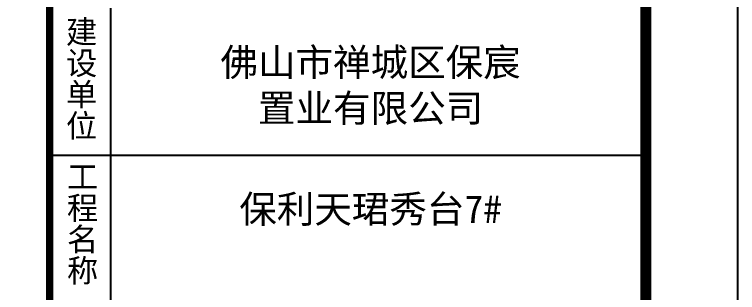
# Model space of a CAD drawing. Header units: millimetres. Extents: x 434053 to 1059003, y -2417481 to 936527.
# Drawn here: x 616910 to 620851, y -2251261 to -2249746 of the extents above; entities that cross this region are included whole.
import ezdxf
from ezdxf.enums import TextEntityAlignment as Align

# ---------------------------------------------------------------- set-up
doc = ezdxf.new("R2010")
doc.units = ezdxf.units.MM
doc.header["$LTSCALE"] = 1000
doc.header["$MEASUREMENT"] = 0
for name, color, linetype in [('A-ANNO-TTLB', 7, 'Continuous'), ('TITEXT', 7, 'Continuous'), ('TITLIN', 7, 'Continuous'), ('图框层', 3, 'Continuous')]:
    doc.layers.add(name, color=color, linetype=linetype)
doc.styles.add('TITXH', font='')
doc.styles.add('TITXV', font='', dxfattribs={"width": 0.8})
doc.styles.get('TITXH').set_extended_font_data('@SimSun')
doc.styles.get('TITXV').set_extended_font_data('SimSun')

# ---------------------------------------------------------------- blocks, each defined once
blk = doc.blocks.new('asdgdfgsghfdjfh')
at = {"layer": '图框层', "style": 'TITXV'}
for s, p in [('佛山市禅城区保宸', (-29.99999999998181, 92)), ('置业有限公司', (-29.99999999998181, 87)), ('保利天珺秀台7#', (-29.99999999998181, 76))]:
    blk.add_text(s, height=3, dxfattribs=at).set_placement(p, align=Align.BOTTOM_CENTER)
blk = doc.blocks.new('asdfgafg21GZ_LABEL2')
at = {"layer": 'TITLIN'}
for p, q in [((-58.35523681644816, 100.2933235939324), (-58.35523681644816, 68.29332358769948)), ((-65.00000001266133, 84.29332359081592), (0, 84.29332359081592))]:
    blk.add_line(p, q, dxfattribs=at)
at = {"layer": 'TITLIN', "const_width": 0.8000000001558245}
blk.add_lwpolyline([(-65.00000001266133, 224.1150701355642), (-65.00000001266133, 0)], dxfattribs=at)
at = {"layer": 'TITEXT', "style": 'TITXH'}
for s, p in [('建设单位', (-62.801524913623, 99.46116137806027)), ('工程名称', (-62.69204161434667, 83.6799973725678))]:
    blk.add_text(s, height=2.500000000486951, rotation=270, dxfattribs=at).set_placement(p)
blk = doc.blocks.new('asdfdfsdh')
at = {"layer": 'A-ANNO-TTLB'}
blk.add_lwpolyline([(0, 42050), (29700, 42050), (29700, 0), (0, 0)], close=True, dxfattribs=at)
at = {"layer": 'A-ANNO-TTLB', "const_width": 60}
blk.add_lwpolyline([(500, 40800), (500, 500), (29200, 500), (29200, 40800)], close=True, dxfattribs=at)
at = {"layer": '图框层', "rotation": 270}
for name, p, xscale, yscale, zscale in [('asdfgafg21GZ_LABEL2', (499.9999941587448, 500.000000089407), 50.00000001002963, 50.00000001002963, 50.00000001002963), ('asdgdfgsghfdjfh', (500, 500.0000000004657), 50, 50, 50)]:
    blk.add_blockref(name, p, dxfattribs=dict(at, xscale=xscale, yscale=yscale, zscale=zscale))
blk = doc.blocks.new('ASDFADFGAF')
blk.add_lwpolyline([(-0.00115905050188303, 28699.99993486097), (12350, 28700.00000521867), (12350, 0), (-0.00115905050188303, -7.035722956061363e-05)], close=True)

msp = doc.modelspace()

# ---------------------------------------------------------------- block references
at = {"rotation": 90}
msp.add_blockref('asdfdfsdh', (620850.939669699, -2255226.274391114), dxfattribs=at)
msp.add_blockref('ASDFADFGAF', (604750.939669699, -2254726.274391114))

doc.saveas('drawing.dxf')
